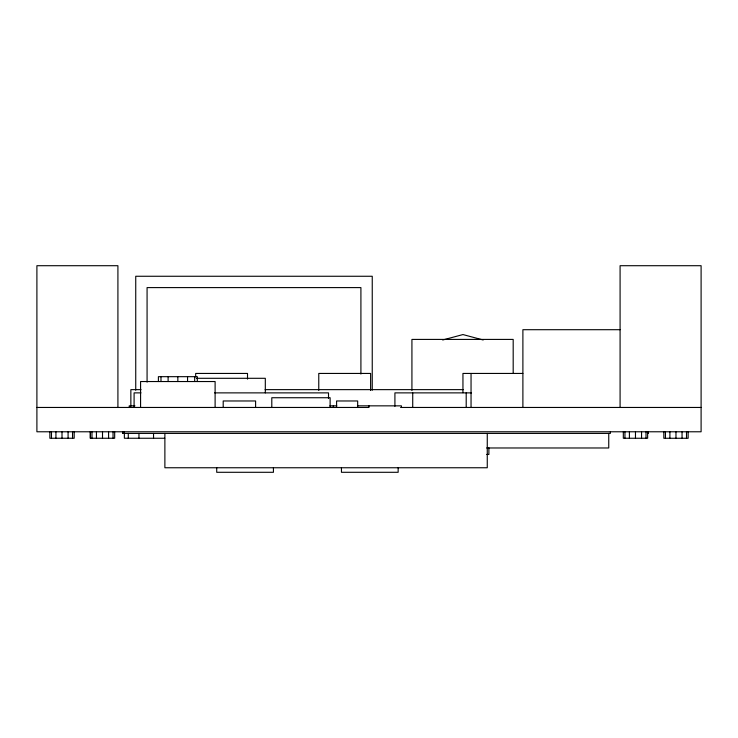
<?xml version="1.0" encoding="UTF-8"?>
<svg xmlns="http://www.w3.org/2000/svg" width="738" height="738" viewBox="0 0 738 738"><rect width="100%" height="100%" fill="white"/><g stroke="black" fill="none" stroke-linecap="round" stroke-linejoin="round"><path stroke-width="1.11" d="M442.699 339.987L462.947 334.563L483.196 339.987M620.086 329.701L522.891 329.701L522.891 407.459M522.891 373.437L462.947 373.437L462.947 392.717M196.465 378.299L265.311 378.299L265.311 392.874M141.032 389.636L130.857 389.636L130.857 406.343M265.126 389.636L463.289 389.636M141.004 392.874L134.095 392.874L134.095 407.459M214.62 392.874L328.511 392.874L328.511 398.483M471.527 392.874L394.913 392.874L394.913 406.334M134.943 405.835L129.224 405.835L129.224 407.459M329.868 405.854L336.777 405.835M357.45 405.835L401.407 405.854L401.407 407.459M36.9 407.459L368.972 407.459L368.972 405.854M400.633 407.459L701.1 407.459M122.739 433.409L610.363 433.409L610.363 431.776M164.749 438.252L124.381 438.252L124.362 431.776M486.619 447.975L608.749 447.975L608.749 433.409M486.729 454.451L488.888 454.451L488.888 447.809M688.139 431.776L688.139 438.271L663.822 438.271L663.822 431.776M686.506 431.776L686.506 438.271M682.05 431.776L682.05 438.271M675.971 431.776L675.971 438.271M669.901 431.776L669.901 438.271M665.445 431.776L665.445 438.271M648.453 431.776L648.453 433.391M647.641 431.776L647.641 438.252L623.324 438.252L623.324 431.776M646.008 431.776L646.008 438.252M641.553 431.776L641.553 438.252M635.473 431.776L635.473 438.252M629.403 431.776L629.403 438.252M624.948 431.776L624.948 438.252M620.086 407.459L620.086 265.708L701.1 265.708L701.1 431.776L36.9 431.776L36.9 265.708L117.914 265.708L117.914 407.459M513.187 373.437L513.187 339.415L411.924 339.415L411.924 390.448M487.265 433.409L487.265 467.754L164.878 467.754L164.878 433.409M471.047 373.437L471.047 407.459M466.204 392.874L466.204 407.459M412.726 392.874L412.726 407.459M398.151 467.717L398.151 472.292L341.454 472.292L341.454 467.717M372.247 390.227L372.247 276.261L135.737 276.261L135.737 390.227M370.614 390.448L370.614 373.437L318.77 373.437L318.77 390.448M360.91 374.055L360.91 287.599L147.074 287.599L147.074 382.127M357.672 407.459L357.672 400.974L336.593 400.974L336.593 407.459M333.336 405.835L333.336 407.459M330.126 407.459L330.126 397.736L271.796 397.736L271.796 407.459M273.429 467.717L273.429 472.292L216.714 472.292L216.714 467.717M255.606 407.459L255.606 400.974L223.199 400.974L223.199 407.459M247.507 379.111L247.507 373.437L195.671 373.437L195.671 376.841M215.109 407.459L215.109 381.537L140.58 381.537L140.58 407.459M197.295 381.537L197.295 376.675L158.393 376.675L158.393 381.537M194.684 376.675L194.684 381.537M187.553 376.675L187.553 381.537M177.84 376.675L177.84 381.537M168.116 376.675L168.116 381.537M160.985 376.675L160.985 381.537M153.541 433.409L153.541 438.252M138.956 433.409L138.956 438.252M128.283 433.409L128.283 438.252M122.739 431.776L122.757 433.409M114.676 431.776L114.676 438.252L90.34 438.252L90.34 431.776M113.034 431.776L113.034 438.252M108.587 431.776L108.587 438.252M102.508 431.776L102.508 438.252M96.438 431.776L96.438 438.252M91.982 431.776L91.982 438.252M90.359 431.776L90.359 438.252M74.178 431.776L74.178 438.252L49.861 438.252L49.861 431.776M72.536 431.776L72.536 438.252M68.081 431.776L68.081 438.252M62.01 431.776L62.01 438.252M55.931 431.776L55.931 438.252M51.475 431.776L51.475 438.252"/></g></svg>
